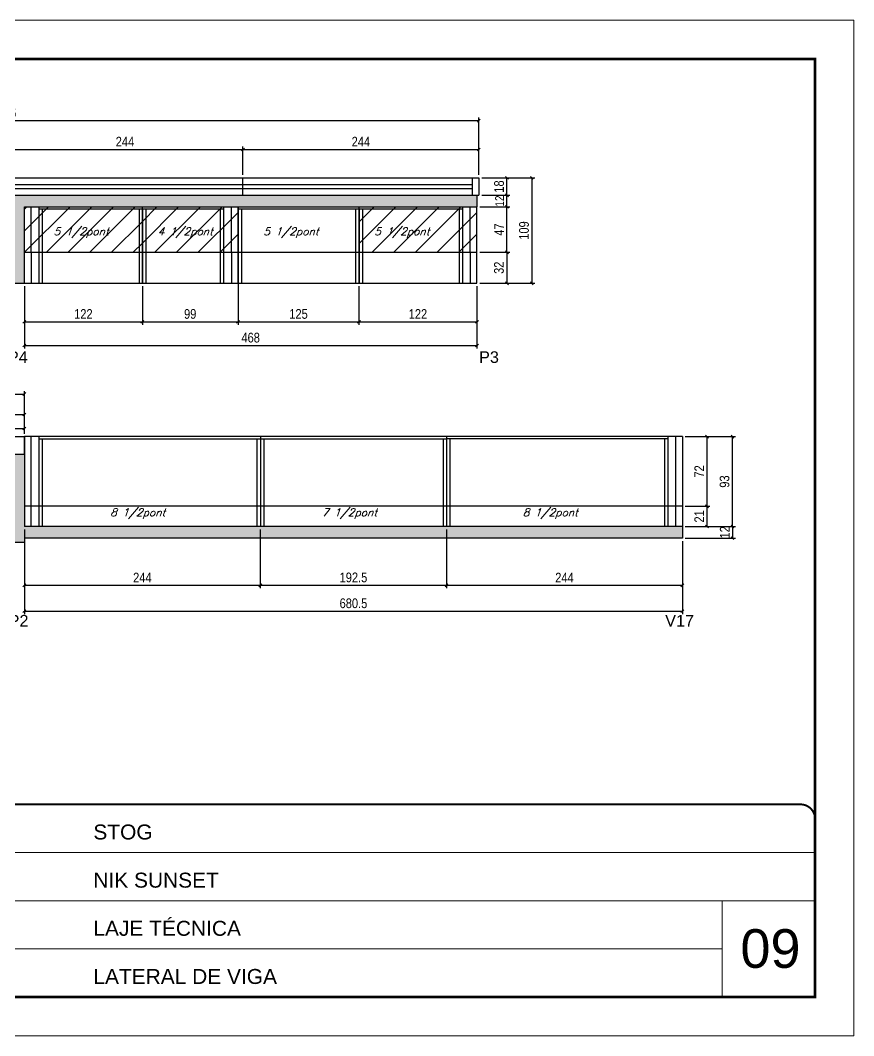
# Model space of a CAD drawing. Extents: x -10448 to -1189, y -11772 to 17235.
# Drawn here: x -9825 to -8963, y 13497 to 14547 of the extents above; entities that cross this region are included whole.
import ezdxf

# ---------------------------------------------------------------- set-up
doc = ezdxf.new("R2010")
doc.units = 0
doc.linetypes.add('CONTINUO', pattern=[0])
doc.linetypes.add('DASHED', pattern=[0.75, 0.5, -0.25])
for name, color, linetype in [('5', 5, 'Continuous'), ('COTA', 241, 'Continuous'), ('Painéis', 200, 'Continuous'), ('Reaproveitamento', 251, 'Continuous'), ('SARR_2.2x7', 40, 'Continuous'), ('SARR_3.5x7', 81, 'Continuous'), ('texto', 7, 'Continuous')]:
    doc.layers.add(name, color=color, linetype=linetype)
for name, color, linetype, lineweight in [('CARIMBO', 255, 'Continuous', 9), ('Folhas', 255, 'Continuous', 9), ('SARRAFO DE PRESSAO', 251, 'DASHED', 9)]:
    doc.layers.add(name, color=color, linetype=linetype, lineweight=lineweight)
doc.styles.add('ARIAL', font='arial.ttf')
doc.styles.add('COTA TECNICA', font='techl___.ttf', dxfattribs={"height": 10})
doc.styles.add('COTA TECNICA-50', font='techl___.ttf', dxfattribs={"height": 9})
doc.styles.add('Romans', font='romans.shx')
doc.styles.get("Standard").update_dxf_attribs({"font": 'arial.ttf'})
doc.dimstyles.new('COTA PAINEL-50', dxfattribs={"dimtxt": 9, "dimasz": 3, "dimexe": 3, "dimexo": 3, "dimgap": 3, "dimtad": 1, "dimdec": 1, "dimzin": 12, "dimdsep": 46, "dimtxsty": 'COTA TECNICA-50', "dimblk1": 'OBLIQUE', "dimblk2": 'OBLIQUE', "dimsah": 1, "dimcen": 0.9, "dimclrd": 4, "dimclre": 4, "dimclrt": 240, "dimadec": 1, "dimazin": 3, "dimtfac": 1, "dimtdec": 1, "dimtmove": 0, "dimatfit": 3, "dimfxl": 1, "dimtolj": 1, "dimtzin": 12, "dimarcsym": 0})
doc.dimstyles.new('PAINEL', dxfattribs={"dimtxt": 10, "dimasz": 3, "dimexe": 3, "dimexo": 3, "dimgap": 3, "dimtad": 1, "dimdec": 1, "dimzin": 12, "dimdsep": 46, "dimtxsty": 'COTA TECNICA', "dimblk1": 'OBLIQUE', "dimblk2": 'OBLIQUE', "dimsah": 1, "dimcen": 0.9, "dimclrd": 4, "dimclre": 4, "dimclrt": 240, "dimadec": 1, "dimazin": 3, "dimtfac": 1, "dimtdec": 1, "dimtmove": 0, "dimatfit": 3, "dimfxl": 1, "dimtolj": 1, "dimtzin": 12, "dimarcsym": 0})
pattern_1 = [(45, (-139478.683, -9226.714), (-11.2253202, 11.2253202), [])]

# ---------------------------------------------------------------- blocks, each defined once
blk = doc.blocks.new('9999999999')
at = {"color": 30, "linetype": 'CONTINUO'}
for p, q in [((98564.6, 34379.6), (99584, 34379.6)), ((98564.6, 34329.8), (99488, 34329.8)), ((99584, 34329.8), (99488, 34329.8)), ((99488, 34329.8), (99488, 34230.2)), ((98564.6, 34280), (99488, 34280))]:
    blk.add_line(p, q, dxfattribs=at)
at = {"color": 30, "linetype": 'CONTINUO', "const_width": 2}
blk.add_lwpolyline([(99584, 34230.2), (99584, 34414.4, 0.414214), (99569, 34429.4), (98229, 34429.4, 0.414214), (98214, 34414.4), (98214, 34245.2, 0.414214), (98229, 34230.2), (99584, 34230.2)], format="xyb", dxfattribs=at)
at = {"layer": 'Folhas'}
blk.add_lwpolyline([(98139, 34190.2), (99624, 34190.2), (99624, 35240.2), (98139, 35240.2)], close=True, dxfattribs=at)
at = {"layer": 'Folhas', "color": 30, "const_width": 3}
blk.add_lwpolyline([(98214, 34230.2), (99584, 34230.2), (99584, 35200.2), (98214, 35200.2)], close=True, dxfattribs=at)
at = {"color": 7, "linetype": 'Continuous', "ltscale": 5, "style": 'ARIAL'}
for s, height, p in [('STOG', 15.48, (98837.7, 34393.1)), ('NIK SUNSET', 15.48, (98837.7, 34343.3)), ('LAJE TÉCNICA', 15.483, (98837.7, 34293.5)), ('LATERAL DE VIGA', 15.483, (98837.7, 34243.7))]:
    blk.add_text(s, height=height, dxfattribs=at).set_placement(p)
blk = doc.blocks.new('_Oblique')
at = {"color": 0, "linetype": 'ByBlock', "lineweight": -2}
blk.add_line((-0.5, -0.5), (0.5, 0.5), dxfattribs=at)
blk = doc.blocks.new('*D132')
at = {"layer": 'COTA', "color": 4, "linetype": 'ByBlock', "lineweight": -2, "transparency": 16777216}
for p, q in [((-9820.9, 14272.2), (-9820.9, 14232.3)), ((-9698.9, 14272.2), (-9698.9, 14232.3)), ((-9820.9, 14235.3), (-9698.9, 14235.3))]:
    blk.add_line(p, q, dxfattribs=at)
at = {"layer": 'Defpoints', "color": 0, "linetype": 'ByBlock', "transparency": 16777216}
for p in [(-9820.9, 14275.2), (-9698.9, 14275.2), (-9698.9, 14235.3)]:
    blk.add_point(p, dxfattribs=at)
at = {"layer": 'COTA', "color": 4, "linetype": 'ByBlock', "lineweight": -2, "transparency": 16777216, "xscale": 3, "yscale": 3, "zscale": 3, "rotation": 180}
blk.add_blockref('_Oblique', (-9820.9, 14235.3), dxfattribs=at)
at = {"layer": 'COTA', "color": 4, "linetype": 'ByBlock', "lineweight": -2, "transparency": 16777216, "xscale": 3, "yscale": 3, "zscale": 3}
blk.add_blockref('_Oblique', (-9698.9, 14235.3), dxfattribs=at)
at = {"layer": 'COTA', "color": 240, "linetype": 'ByBlock', "transparency": 16777216, "insert": (-9759.9, 14243.4), "char_height": 10, "attachment_point": 5, "style": 'COTA TECNICA'}
blk.add_mtext('\\A1;122', dxfattribs=at)
blk = doc.blocks.new('*D133')
at = {"layer": 'COTA', "color": 4, "linetype": 'ByBlock', "lineweight": -2, "transparency": 16777216}
for p, q in [((-9599.9, 14304.2), (-9599.9, 14232.3)), ((-9698.9, 14272.2), (-9698.9, 14232.3)), ((-9698.9, 14235.3), (-9599.9, 14235.3))]:
    blk.add_line(p, q, dxfattribs=at)
at = {"layer": 'Defpoints', "color": 0, "linetype": 'ByBlock', "transparency": 16777216}
for p in [(-9599.9, 14307.2), (-9698.9, 14275.2), (-9599.9, 14235.3)]:
    blk.add_point(p, dxfattribs=at)
at = {"layer": 'COTA', "color": 4, "linetype": 'ByBlock', "lineweight": -2, "transparency": 16777216, "xscale": 3, "yscale": 3, "zscale": 3, "rotation": 180}
blk.add_blockref('_Oblique', (-9698.9, 14235.3), dxfattribs=at)
at = {"layer": 'COTA', "color": 4, "linetype": 'ByBlock', "lineweight": -2, "transparency": 16777216, "xscale": 3, "yscale": 3, "zscale": 3}
blk.add_blockref('_Oblique', (-9599.9, 14235.3), dxfattribs=at)
at = {"layer": 'COTA', "color": 240, "linetype": 'ByBlock', "transparency": 16777216, "insert": (-9649.4, 14243.4), "char_height": 10, "attachment_point": 5, "style": 'COTA TECNICA'}
blk.add_mtext('\\A1;99', dxfattribs=at)
blk = doc.blocks.new('*D144')
at = {"layer": 'COTA', "color": 4, "linetype": 'ByBlock', "lineweight": -2, "transparency": 16777216}
for p, q in [((-9820.9, 14272.2), (-9820.9, 14207.8)), ((-9352.9, 14272.2), (-9352.9, 14207.8)), ((-9820.9, 14210.8), (-9352.9, 14210.8))]:
    blk.add_line(p, q, dxfattribs=at)
at = {"layer": 'Defpoints', "color": 0, "linetype": 'ByBlock', "transparency": 16777216}
for p in [(-9820.9, 14275.2), (-9352.9, 14275.2), (-9352.9, 14210.8)]:
    blk.add_point(p, dxfattribs=at)
at = {"layer": 'COTA', "color": 4, "linetype": 'ByBlock', "lineweight": -2, "transparency": 16777216, "xscale": 3, "yscale": 3, "zscale": 3, "rotation": 180}
blk.add_blockref('_Oblique', (-9820.9, 14210.8), dxfattribs=at)
at = {"layer": 'COTA', "color": 4, "linetype": 'ByBlock', "lineweight": -2, "transparency": 16777216, "xscale": 3, "yscale": 3, "zscale": 3}
blk.add_blockref('_Oblique', (-9352.9, 14210.8), dxfattribs=at)
at = {"layer": 'COTA', "color": 240, "linetype": 'ByBlock', "transparency": 16777216, "insert": (-9586.9, 14218.9), "char_height": 10, "attachment_point": 5, "style": 'COTA TECNICA'}
blk.add_mtext('\\A1;468', dxfattribs=at)
blk = doc.blocks.new('*D134')
at = {"layer": 'COTA', "color": 4, "linetype": 'ByBlock', "lineweight": -2, "transparency": 16777216}
for p, q in [((-9599.9, 14304.2), (-9599.9, 14232.3)), ((-9474.9, 14272.2), (-9474.9, 14232.3)), ((-9599.9, 14235.3), (-9474.9, 14235.3))]:
    blk.add_line(p, q, dxfattribs=at)
at = {"layer": 'Defpoints', "color": 0, "linetype": 'ByBlock', "transparency": 16777216}
for p in [(-9599.9, 14307.2), (-9474.9, 14275.2), (-9474.9, 14235.3)]:
    blk.add_point(p, dxfattribs=at)
at = {"layer": 'COTA', "color": 4, "linetype": 'ByBlock', "lineweight": -2, "transparency": 16777216, "xscale": 3, "yscale": 3, "zscale": 3, "rotation": 180}
blk.add_blockref('_Oblique', (-9599.9, 14235.3), dxfattribs=at)
at = {"layer": 'COTA', "color": 4, "linetype": 'ByBlock', "lineweight": -2, "transparency": 16777216, "xscale": 3, "yscale": 3, "zscale": 3}
blk.add_blockref('_Oblique', (-9474.9, 14235.3), dxfattribs=at)
at = {"layer": 'COTA', "color": 240, "linetype": 'ByBlock', "transparency": 16777216, "insert": (-9537.4, 14243.4), "char_height": 10, "attachment_point": 5, "style": 'COTA TECNICA'}
blk.add_mtext('\\A1;125', dxfattribs=at)
blk = doc.blocks.new('*D135')
at = {"layer": 'COTA', "color": 4, "linetype": 'ByBlock', "lineweight": -2, "transparency": 16777216}
for p, q in [((-9474.9, 14272.2), (-9474.9, 14232.3)), ((-9352.9, 14272.2), (-9352.9, 14232.3)), ((-9474.9, 14235.3), (-9352.9, 14235.3))]:
    blk.add_line(p, q, dxfattribs=at)
at = {"layer": 'Defpoints', "color": 0, "linetype": 'ByBlock', "transparency": 16777216}
for p in [(-9474.9, 14275.2), (-9352.9, 14275.2), (-9352.9, 14235.3)]:
    blk.add_point(p, dxfattribs=at)
at = {"layer": 'COTA', "color": 4, "linetype": 'ByBlock', "lineweight": -2, "transparency": 16777216, "xscale": 3, "yscale": 3, "zscale": 3, "rotation": 180}
blk.add_blockref('_Oblique', (-9474.9, 14235.3), dxfattribs=at)
at = {"layer": 'COTA', "color": 4, "linetype": 'ByBlock', "lineweight": -2, "transparency": 16777216, "xscale": 3, "yscale": 3, "zscale": 3}
blk.add_blockref('_Oblique', (-9352.9, 14235.3), dxfattribs=at)
at = {"layer": 'COTA', "color": 240, "linetype": 'ByBlock', "transparency": 16777216, "insert": (-9413.9, 14243.4), "char_height": 10, "attachment_point": 5, "style": 'COTA TECNICA'}
blk.add_mtext('\\A1;122', dxfattribs=at)
blk = doc.blocks.new('*D136')
at = {"layer": 'COTA', "color": 4, "lineweight": -2, "transparency": 16777216}
for p, q in [((-9349.9, 14354.2), (-9318.9, 14354.2)), ((-9321.9, 14307.2), (-9321.9, 14354.2)), ((-9349.9, 14307.2), (-9318.9, 14307.2))]:
    blk.add_line(p, q, dxfattribs=at)
at = {"layer": 'Defpoints', "color": 0, "transparency": 16777216}
for p in [(-9352.9, 14354.2), (-9321.9, 14354.2), (-9352.9, 14307.2)]:
    blk.add_point(p, dxfattribs=at)
at = {"layer": 'COTA', "color": 4, "lineweight": -2, "transparency": 16777216, "xscale": 3, "yscale": 3, "zscale": 3}
for p, rotation in [((-9321.9, 14354.2), 90), ((-9321.9, 14307.2), 270)]:
    blk.add_blockref('_Oblique', p, dxfattribs=dict(at, rotation=rotation))
at = {"layer": 'COTA', "color": 240, "transparency": 16777216, "insert": (-9330, 14330.7), "char_height": 10, "attachment_point": 5, "rotation": 90, "style": 'COTA TECNICA'}
blk.add_mtext('\\A1;47', dxfattribs=at)
blk = doc.blocks.new('*D143')
at = {"layer": 'COTA', "color": 4, "linetype": 'ByBlock', "lineweight": -2, "transparency": 16777216}
for p, q in [((-9347.9, 14366.2), (-9318.9, 14366.2)), ((-9321.9, 14354.2), (-9321.9, 14366.2)), ((-9349.9, 14354.2), (-9318.9, 14354.2))]:
    blk.add_line(p, q, dxfattribs=at)
at = {"layer": 'Defpoints', "color": 0, "linetype": 'ByBlock', "transparency": 16777216}
for p in [(-9350.9, 14366.2), (-9321.9, 14366.2), (-9352.9, 14354.2)]:
    blk.add_point(p, dxfattribs=at)
at = {"layer": 'COTA', "color": 4, "linetype": 'ByBlock', "lineweight": -2, "transparency": 16777216, "xscale": 3, "yscale": 3, "zscale": 3}
for p, rotation in [((-9321.9, 14366.2), 90), ((-9321.9, 14354.2), 270)]:
    blk.add_blockref('_Oblique', p, dxfattribs=dict(at, rotation=rotation))
at = {"layer": 'COTA', "color": 240, "linetype": 'ByBlock', "transparency": 16777216, "insert": (-9329.5, 14360.2), "char_height": 9, "attachment_point": 5, "rotation": 90, "style": 'COTA TECNICA-50'}
blk.add_mtext('\\A1;12', dxfattribs=at)
blk = doc.blocks.new('*D148')
at = {"layer": 'COTA', "color": 4, "lineweight": -2, "transparency": 16777216}
for p, q in [((-9347.9, 14384.2), (-9293.1, 14384.2)), ((-9296.1, 14384.2), (-9296.1, 14275.2)), ((-9349.9, 14275.2), (-9293.1, 14275.2))]:
    blk.add_line(p, q, dxfattribs=at)
at = {"layer": 'Defpoints', "color": 0, "transparency": 16777216}
for p in [(-9350.9, 14384.2), (-9352.9, 14275.2), (-9296.1, 14275.2)]:
    blk.add_point(p, dxfattribs=at)
at = {"layer": 'COTA', "color": 4, "lineweight": -2, "transparency": 16777216, "xscale": 3, "yscale": 3, "zscale": 3}
for p, rotation in [((-9296.1, 14384.2), 90), ((-9296.1, 14275.2), 270)]:
    blk.add_blockref('_Oblique', p, dxfattribs=dict(at, rotation=rotation))
at = {"layer": 'COTA', "color": 240, "transparency": 16777216, "insert": (-9304.2, 14329.7), "char_height": 10, "attachment_point": 5, "rotation": 90, "style": 'COTA TECNICA'}
blk.add_mtext('\\A1;109', dxfattribs=at)
blk = doc.blocks.new('*D149')
at = {"layer": 'COTA', "color": 4, "lineweight": -2, "transparency": 16777216}
for p, q in [((-9347.9, 14384.2), (-9318.9, 14384.2)), ((-9321.9, 14366.2), (-9321.9, 14384.2)), ((-9347.9, 14366.2), (-9318.9, 14366.2))]:
    blk.add_line(p, q, dxfattribs=at)
at = {"layer": 'Defpoints', "color": 0, "transparency": 16777216}
for p in [(-9350.9, 14384.2), (-9321.9, 14384.2), (-9350.9, 14366.2)]:
    blk.add_point(p, dxfattribs=at)
at = {"layer": 'COTA', "color": 4, "lineweight": -2, "transparency": 16777216, "xscale": 3, "yscale": 3, "zscale": 3}
for p, rotation in [((-9321.9, 14384.2), 90), ((-9321.9, 14366.2), 270)]:
    blk.add_blockref('_Oblique', p, dxfattribs=dict(at, rotation=rotation))
at = {"layer": 'COTA', "color": 240, "transparency": 16777216, "insert": (-9330, 14375.2), "char_height": 10, "attachment_point": 5, "rotation": 90, "style": 'COTA TECNICA'}
blk.add_mtext('\\A1;18', dxfattribs=at)
blk = doc.blocks.new('*D150')
at = {"layer": 'COTA', "color": 4, "lineweight": -2, "transparency": 16777216}
for p, q in [((-9349.9, 14307.2), (-9318.9, 14307.2)), ((-9321.9, 14307.2), (-9321.9, 14275.2)), ((-9349.9, 14275.2), (-9318.9, 14275.2))]:
    blk.add_line(p, q, dxfattribs=at)
at = {"layer": 'Defpoints', "color": 0, "transparency": 16777216}
for p in [(-9352.9, 14307.2), (-9352.9, 14275.2), (-9321.9, 14275.2)]:
    blk.add_point(p, dxfattribs=at)
at = {"layer": 'COTA', "color": 4, "lineweight": -2, "transparency": 16777216, "xscale": 3, "yscale": 3, "zscale": 3}
for p, rotation in [((-9321.9, 14307.2), 90), ((-9321.9, 14275.2), 270)]:
    blk.add_blockref('_Oblique', p, dxfattribs=dict(at, rotation=rotation))
at = {"layer": 'COTA', "color": 240, "transparency": 16777216, "insert": (-9330.1, 14291.2), "char_height": 10, "attachment_point": 5, "rotation": 90, "style": 'COTA TECNICA'}
blk.add_mtext('\\A1;32', dxfattribs=at)
blk = doc.blocks.new('*D153')
at = {"layer": 'COTA', "color": 4, "lineweight": -2, "transparency": 16777216}
for p, q in [((-9838.9, 14387.2), (-9838.9, 14416.5)), ((-9594.9, 14387.2), (-9594.9, 14416.5)), ((-9838.9, 14413.5), (-9594.9, 14413.5))]:
    blk.add_line(p, q, dxfattribs=at)
at = {"layer": 'Defpoints', "color": 0, "transparency": 16777216}
for p in [(-9594.9, 14413.5), (-9838.9, 14384.2), (-9594.9, 14384.2)]:
    blk.add_point(p, dxfattribs=at)
at = {"layer": 'COTA', "color": 4, "lineweight": -2, "transparency": 16777216, "xscale": 3, "yscale": 3, "zscale": 3, "rotation": 180}
blk.add_blockref('_Oblique', (-9838.9, 14413.5), dxfattribs=at)
at = {"layer": 'COTA', "color": 4, "lineweight": -2, "transparency": 16777216, "xscale": 3, "yscale": 3, "zscale": 3}
blk.add_blockref('_Oblique', (-9594.9, 14413.5), dxfattribs=at)
at = {"layer": 'COTA', "color": 240, "transparency": 16777216, "insert": (-9716.9, 14421.6), "char_height": 10, "attachment_point": 5, "style": 'COTA TECNICA'}
blk.add_mtext('\\A1;244', dxfattribs=at)
blk = doc.blocks.new('*D154')
at = {"layer": 'COTA', "color": 4, "lineweight": -2, "transparency": 16777216}
for p, q in [((-9594.9, 14387.2), (-9594.9, 14416.5)), ((-9350.9, 14387.2), (-9350.9, 14416.5)), ((-9594.9, 14413.5), (-9350.9, 14413.5))]:
    blk.add_line(p, q, dxfattribs=at)
at = {"layer": 'Defpoints', "color": 0, "transparency": 16777216}
for p in [(-9350.9, 14413.5), (-9594.9, 14384.2), (-9350.9, 14384.2)]:
    blk.add_point(p, dxfattribs=at)
at = {"layer": 'COTA', "color": 4, "lineweight": -2, "transparency": 16777216, "xscale": 3, "yscale": 3, "zscale": 3, "rotation": 180}
blk.add_blockref('_Oblique', (-9594.9, 14413.5), dxfattribs=at)
at = {"layer": 'COTA', "color": 4, "lineweight": -2, "transparency": 16777216, "xscale": 3, "yscale": 3, "zscale": 3}
blk.add_blockref('_Oblique', (-9350.9, 14413.5), dxfattribs=at)
at = {"layer": 'COTA', "color": 240, "transparency": 16777216, "insert": (-9472.9, 14421.6), "char_height": 10, "attachment_point": 5, "style": 'COTA TECNICA'}
blk.add_mtext('\\A1;244', dxfattribs=at)
blk = doc.blocks.new('*D155')
at = {"layer": 'COTA', "color": 4, "lineweight": -2, "transparency": 16777216}
for p, q in [((-10326.9, 14387.2), (-10326.9, 14446.4)), ((-10326.9, 14443.4), (-9350.9, 14443.4)), ((-9350.9, 14387.2), (-9350.9, 14446.4))]:
    blk.add_line(p, q, dxfattribs=at)
at = {"layer": 'Defpoints', "color": 0, "transparency": 16777216}
for p in [(-9350.9, 14443.4), (-10326.9, 14384.2), (-9350.9, 14384.2)]:
    blk.add_point(p, dxfattribs=at)
at = {"layer": 'COTA', "color": 4, "lineweight": -2, "transparency": 16777216, "xscale": 3, "yscale": 3, "zscale": 3, "rotation": 180}
blk.add_blockref('_Oblique', (-10326.9, 14443.4), dxfattribs=at)
at = {"layer": 'COTA', "color": 4, "lineweight": -2, "transparency": 16777216, "xscale": 3, "yscale": 3, "zscale": 3}
blk.add_blockref('_Oblique', (-9350.9, 14443.4), dxfattribs=at)
at = {"layer": 'COTA', "color": 240, "transparency": 16777216, "insert": (-9838.9, 14451.5), "char_height": 10, "attachment_point": 5, "style": 'COTA TECNICA'}
blk.add_mtext('\\A1;976', dxfattribs=at)
blk = doc.blocks.new('*D159')
at = {"layer": 'COTA', "color": 4, "lineweight": -2, "transparency": 16777216}
for p, q in [((-10080.9, 14119.6), (-10080.9, 14142.4)), ((-10080.9, 14139.4), (-9820.9, 14139.4)), ((-9820.9, 14119.6), (-9820.9, 14142.4))]:
    blk.add_line(p, q, dxfattribs=at)
at = {"layer": 'Defpoints', "color": 0, "transparency": 16777216}
for p in [(-9820.9, 14139.4), (-10080.9, 14116.6), (-9820.9, 14116.6)]:
    blk.add_point(p, dxfattribs=at)
at = {"layer": 'COTA', "color": 4, "lineweight": -2, "transparency": 16777216, "xscale": 3, "yscale": 3, "zscale": 3, "rotation": 180}
blk.add_blockref('_Oblique', (-10080.9, 14139.4), dxfattribs=at)
at = {"layer": 'COTA', "color": 4, "lineweight": -2, "transparency": 16777216, "xscale": 3, "yscale": 3, "zscale": 3}
blk.add_blockref('_Oblique', (-9820.9, 14139.4), dxfattribs=at)
at = {"layer": 'COTA', "color": 240, "transparency": 16777216, "insert": (-9950.9, 14147.5), "char_height": 10, "attachment_point": 5, "style": 'COTA TECNICA'}
blk.add_mtext('\\A1;260', dxfattribs=at)
blk = doc.blocks.new('*D161')
at = {"layer": 'COTA', "color": 4, "lineweight": -2, "transparency": 16777216}
for p, q in [((-10064.9, 14119.6), (-10064.9, 14128)), ((-10064.9, 14125), (-9820.9, 14125)), ((-9820.9, 14119.6), (-9820.9, 14128))]:
    blk.add_line(p, q, dxfattribs=at)
at = {"layer": 'Defpoints', "color": 0, "transparency": 16777216}
for p in [(-9820.9, 14125), (-10064.9, 14116.6), (-9820.9, 14116.6)]:
    blk.add_point(p, dxfattribs=at)
at = {"layer": 'COTA', "color": 4, "lineweight": -2, "transparency": 16777216, "xscale": 3, "yscale": 3, "zscale": 3, "rotation": 180}
blk.add_blockref('_Oblique', (-10064.9, 14125), dxfattribs=at)
at = {"layer": 'COTA', "color": 4, "lineweight": -2, "transparency": 16777216, "xscale": 3, "yscale": 3, "zscale": 3}
blk.add_blockref('_Oblique', (-9820.9, 14125), dxfattribs=at)
at = {"layer": 'COTA', "color": 240, "transparency": 16777216, "insert": (-9942.9, 14133.1), "char_height": 10, "attachment_point": 5, "style": 'COTA TECNICA'}
blk.add_mtext('\\A1;244', dxfattribs=at)
blk = doc.blocks.new('*D162')
at = {"layer": 'COTA', "color": 4, "lineweight": -2, "transparency": 16777216}
for p, q in [((-10324.9, 14119.6), (-10324.9, 14163.6)), ((-10324.9, 14160.6), (-9820.9, 14160.6)), ((-9820.9, 14119.6), (-9820.9, 14163.6))]:
    blk.add_line(p, q, dxfattribs=at)
at = {"layer": 'Defpoints', "color": 0, "transparency": 16777216}
for p in [(-9820.9, 14160.6), (-10324.9, 14116.6), (-9820.9, 14116.6)]:
    blk.add_point(p, dxfattribs=at)
at = {"layer": 'COTA', "color": 4, "lineweight": -2, "transparency": 16777216, "xscale": 3, "yscale": 3, "zscale": 3, "rotation": 180}
blk.add_blockref('_Oblique', (-10324.9, 14160.6), dxfattribs=at)
at = {"layer": 'COTA', "color": 4, "lineweight": -2, "transparency": 16777216, "xscale": 3, "yscale": 3, "zscale": 3}
blk.add_blockref('_Oblique', (-9820.9, 14160.6), dxfattribs=at)
at = {"layer": 'COTA', "color": 240, "transparency": 16777216, "insert": (-10072.9, 14168.7), "char_height": 10, "attachment_point": 5, "style": 'COTA TECNICA'}
blk.add_mtext('\\A1;504', dxfattribs=at)
blk = doc.blocks.new('*D163')
at = {"layer": 'COTA', "color": 4, "lineweight": -2, "transparency": 16777216}
for p, q in [((-9140.4, 14008.6), (-9140.4, 13933.1)), ((-9820.9, 14004.6), (-9820.9, 13933.1)), ((-9820.9, 13936.1), (-9140.4, 13936.1))]:
    blk.add_line(p, q, dxfattribs=at)
at = {"layer": 'Defpoints', "color": 0, "transparency": 16777216}
for p in [(-9820.9, 14007.6), (-9140.4, 14011.6), (-9140.4, 13936.1)]:
    blk.add_point(p, dxfattribs=at)
at = {"layer": 'COTA', "color": 4, "lineweight": -2, "transparency": 16777216, "xscale": 3, "yscale": 3, "zscale": 3, "rotation": 180}
blk.add_blockref('_Oblique', (-9820.9, 13936.1), dxfattribs=at)
at = {"layer": 'COTA', "color": 4, "lineweight": -2, "transparency": 16777216, "xscale": 3, "yscale": 3, "zscale": 3}
blk.add_blockref('_Oblique', (-9140.4, 13936.1), dxfattribs=at)
at = {"layer": 'COTA', "color": 240, "transparency": 16777216, "insert": (-9480.6, 13944.2), "char_height": 10, "attachment_point": 5, "style": 'COTA TECNICA'}
blk.add_mtext('\\A1;680.5', dxfattribs=at)
blk = doc.blocks.new('*D164')
at = {"layer": 'COTA', "color": 4, "lineweight": -2, "transparency": 16777216}
for p, q in [((-9137.4, 14116.6), (-9085.6, 14116.6)), ((-9088.6, 14023.6), (-9088.6, 14116.6)), ((-9137.4, 14023.6), (-9085.6, 14023.6))]:
    blk.add_line(p, q, dxfattribs=at)
at = {"layer": 'Defpoints', "color": 0, "transparency": 16777216}
for p in [(-9140.4, 14116.6), (-9088.6, 14116.6), (-9140.4, 14023.6)]:
    blk.add_point(p, dxfattribs=at)
at = {"layer": 'COTA', "color": 4, "lineweight": -2, "transparency": 16777216, "xscale": 3, "yscale": 3, "zscale": 3}
for p, rotation in [((-9088.6, 14116.6), 90), ((-9088.6, 14023.6), 270)]:
    blk.add_blockref('_Oblique', p, dxfattribs=dict(at, rotation=rotation))
at = {"layer": 'COTA', "color": 240, "transparency": 16777216, "insert": (-9096.8, 14070.1), "char_height": 10, "attachment_point": 5, "rotation": 90, "style": 'COTA TECNICA'}
blk.add_mtext('\\A1;93', dxfattribs=at)
blk = doc.blocks.new('*D165')
at = {"layer": 'COTA', "color": 4, "lineweight": -2, "transparency": 16777216}
for p, q in [((-9137.4, 14023.6), (-9085.6, 14023.6)), ((-9088.6, 14023.6), (-9088.6, 14011.6)), ((-9137.4, 14011.6), (-9085.6, 14011.6))]:
    blk.add_line(p, q, dxfattribs=at)
at = {"layer": 'Defpoints', "color": 0, "transparency": 16777216}
for p in [(-9140.4, 14023.6), (-9140.4, 14011.6), (-9088.6, 14011.6)]:
    blk.add_point(p, dxfattribs=at)
at = {"layer": 'COTA', "color": 4, "lineweight": -2, "transparency": 16777216, "xscale": 3, "yscale": 3, "zscale": 3}
for p, rotation in [((-9088.6, 14023.6), 90), ((-9088.6, 14011.6), 270)]:
    blk.add_blockref('_Oblique', p, dxfattribs=dict(at, rotation=rotation))
at = {"layer": 'COTA', "color": 240, "transparency": 16777216, "insert": (-9096.6, 14017.6), "char_height": 10, "attachment_point": 5, "rotation": 90, "style": 'COTA TECNICA'}
blk.add_mtext('\\A1;12', dxfattribs=at)
blk = doc.blocks.new('*D166')
at = {"layer": 'COTA', "color": 4, "lineweight": -2, "transparency": 16777216}
for p, q in [((-9820.9, 14020.6), (-9820.9, 13959.8)), ((-9576.9, 14020.6), (-9576.9, 13959.8)), ((-9820.9, 13962.8), (-9576.9, 13962.8))]:
    blk.add_line(p, q, dxfattribs=at)
at = {"layer": 'Defpoints', "color": 0, "transparency": 16777216}
for p in [(-9820.9, 14023.6), (-9576.9, 14023.6), (-9576.9, 13962.8)]:
    blk.add_point(p, dxfattribs=at)
at = {"layer": 'COTA', "color": 4, "lineweight": -2, "transparency": 16777216, "xscale": 3, "yscale": 3, "zscale": 3, "rotation": 180}
blk.add_blockref('_Oblique', (-9820.9, 13962.8), dxfattribs=at)
at = {"layer": 'COTA', "color": 4, "lineweight": -2, "transparency": 16777216, "xscale": 3, "yscale": 3, "zscale": 3}
blk.add_blockref('_Oblique', (-9576.9, 13962.8), dxfattribs=at)
at = {"layer": 'COTA', "color": 240, "transparency": 16777216, "insert": (-9698.9, 13970.8), "char_height": 10, "attachment_point": 5, "style": 'COTA TECNICA'}
blk.add_mtext('\\A1;244', dxfattribs=at)
blk = doc.blocks.new('*D167')
at = {"layer": 'COTA', "color": 4, "lineweight": -2, "transparency": 16777216}
for p, q in [((-9576.9, 14020.6), (-9576.9, 13959.8)), ((-9384.4, 14020.6), (-9384.4, 13959.8)), ((-9576.9, 13962.8), (-9384.4, 13962.8))]:
    blk.add_line(p, q, dxfattribs=at)
at = {"layer": 'Defpoints', "color": 0, "transparency": 16777216}
for p in [(-9576.9, 14023.6), (-9384.4, 14023.6), (-9384.4, 13962.8)]:
    blk.add_point(p, dxfattribs=at)
at = {"layer": 'COTA', "color": 4, "lineweight": -2, "transparency": 16777216, "xscale": 3, "yscale": 3, "zscale": 3, "rotation": 180}
blk.add_blockref('_Oblique', (-9576.9, 13962.8), dxfattribs=at)
at = {"layer": 'COTA', "color": 4, "lineweight": -2, "transparency": 16777216, "xscale": 3, "yscale": 3, "zscale": 3}
blk.add_blockref('_Oblique', (-9384.4, 13962.8), dxfattribs=at)
at = {"layer": 'COTA', "color": 240, "transparency": 16777216, "insert": (-9480.6, 13970.9), "char_height": 10, "attachment_point": 5, "style": 'COTA TECNICA'}
blk.add_mtext('\\A1;192.5', dxfattribs=at)
blk = doc.blocks.new('*D168')
at = {"layer": 'COTA', "color": 4, "lineweight": -2, "transparency": 16777216}
for p, q in [((-9384.4, 14020.6), (-9384.4, 13959.8)), ((-9140.4, 14008.6), (-9140.4, 13959.8)), ((-9384.4, 13962.8), (-9140.4, 13962.8))]:
    blk.add_line(p, q, dxfattribs=at)
at = {"layer": 'Defpoints', "color": 0, "transparency": 16777216}
for p in [(-9384.4, 14023.6), (-9140.4, 14011.6), (-9140.4, 13962.8)]:
    blk.add_point(p, dxfattribs=at)
at = {"layer": 'COTA', "color": 4, "lineweight": -2, "transparency": 16777216, "xscale": 3, "yscale": 3, "zscale": 3, "rotation": 180}
blk.add_blockref('_Oblique', (-9384.4, 13962.8), dxfattribs=at)
at = {"layer": 'COTA', "color": 4, "lineweight": -2, "transparency": 16777216, "xscale": 3, "yscale": 3, "zscale": 3}
blk.add_blockref('_Oblique', (-9140.4, 13962.8), dxfattribs=at)
at = {"layer": 'COTA', "color": 240, "transparency": 16777216, "insert": (-9262.4, 13970.8), "char_height": 10, "attachment_point": 5, "style": 'COTA TECNICA'}
blk.add_mtext('\\A1;244', dxfattribs=at)
blk = doc.blocks.new('*D1040')
at = {"layer": 'COTA', "color": 4, "lineweight": -2, "transparency": 16777216}
for p, q in [((-9137.4, 14116.6), (-9112, 14116.6)), ((-9115, 14116.6), (-9115, 14044.6)), ((-9137.4, 14044.6), (-9112, 14044.6))]:
    blk.add_line(p, q, dxfattribs=at)
at = {"layer": 'Defpoints', "color": 0, "transparency": 16777216}
for p in [(-9140.4, 14116.6), (-9140.4, 14044.6), (-9115, 14044.6)]:
    blk.add_point(p, dxfattribs=at)
at = {"layer": 'COTA', "color": 4, "lineweight": -2, "transparency": 16777216, "xscale": 3, "yscale": 3, "zscale": 3}
for p, rotation in [((-9115, 14116.6), 90), ((-9115, 14044.6), 270)]:
    blk.add_blockref('_Oblique', p, dxfattribs=dict(at, rotation=rotation))
at = {"layer": 'COTA', "color": 240, "transparency": 16777216, "insert": (-9123, 14080.6), "char_height": 10, "attachment_point": 5, "rotation": 90, "style": 'COTA TECNICA'}
blk.add_mtext('\\A1;72', dxfattribs=at)
blk = doc.blocks.new('*D1041')
at = {"layer": 'COTA', "color": 4, "lineweight": -2, "transparency": 16777216}
for p, q in [((-9137.4, 14044.6), (-9112, 14044.6)), ((-9115, 14044.6), (-9115, 14023.6)), ((-9137.4, 14023.6), (-9112, 14023.6))]:
    blk.add_line(p, q, dxfattribs=at)
at = {"layer": 'Defpoints', "color": 0, "transparency": 16777216}
for p in [(-9140.4, 14044.6), (-9140.4, 14023.6), (-9115, 14023.6)]:
    blk.add_point(p, dxfattribs=at)
at = {"layer": 'COTA', "color": 4, "lineweight": -2, "transparency": 16777216, "xscale": 3, "yscale": 3, "zscale": 3}
for p, rotation in [((-9115, 14044.6), 90), ((-9115, 14023.6), 270)]:
    blk.add_blockref('_Oblique', p, dxfattribs=dict(at, rotation=rotation))
at = {"layer": 'COTA', "color": 240, "transparency": 16777216, "insert": (-9123, 14034.1), "char_height": 10, "attachment_point": 5, "rotation": 90, "style": 'COTA TECNICA'}
blk.add_mtext('\\A1;21', dxfattribs=at)

msp = doc.modelspace()

# ---------------------------------------------------------------- hatches: boundary and pattern name
at = {"layer": 'COTA', "linetype": 'ByBlock'}
h = msp.add_hatch(dxfattribs=at)
h.set_pattern_fill('AR-CONC', color=256, scale=0.03)
h.set_pattern_definition([(50, (0, 33.764), (5.4655401, -0.4781726), [0.5715, -6.2865]), (355, (0, 33.764), (-1.0573026, 5.7317054), [0.4572, -5.0292175]), (100.451445, (0.4555, 33.724), (4.4082374, 5.2535326), [0.4857003, -5.3427073]), (46.1842, (0, 35.288), (8.1323712, -1.2612698), [0.85725, -9.42975]), (96.63556, (0.678, 35.183), (7.122124, 7.4227837), [0.7285507, -8.0140682]), (351.18415, (0, 35.288), (7.122124, 7.4227837), [0.685799, -7.543792]), (21, (0.762, 34.907), (4.5484317, -3.067956), [0.5715, -6.2865]), (326, (0.762, 34.907), (1.8540609, 5.525639), [0.4572, -5.0292]), (71.451445, (1.141, 34.6513), (6.4024926, 2.457683), [0.4857003, -5.3426981]), (37.5, (0, 33.764), (0.0926581, 2.53665117), [0, -4.96824, 0, -5.1054, 0, -5.04825]), (7.5, (0, 33.764), (2.00458988, 3.00541724), [0, -2.91084, 0, -4.85394, 0, -1.92405]), (327.5, (-1.6993, 33.764), (4.06771786, -0.17186232), [0, -1.905, 0, -5.9436, 0, -7.8867]), (317.5, (-2.4613, 33.764), (4.44387544, 0.7627947), [0, -2.4765, 0, -3.94716, 0, -5.6007])])
h.paths.add_polyline_path([(-9839.89, 14275.18), (-9820.85, 14275.18), (-9820.85, 14354.18), (-9599.85, 14354.18), (-9352.85, 14354.18), (-9352.85, 14366.18), (-10307.89, 14366.18), (-10307.89, 14354.18), (-10123.39, 14354.18), (-9839.89, 14354.18)])
h = msp.add_hatch(dxfattribs=at)
h.set_pattern_fill('AR-CONC', color=256, scale=0.03)
h.paths.add_polyline_path([(-9820.86, 14098.6), (-10307.89, 14098.6), (-10307.89, 14086.6), (-9839.89, 14086.6), (-9839.89, 14007.6), (-9820.86, 14007.6), (-9820.86, 14011.6), (-9140.36, 14011.6), (-9140.36, 14023.6), (-9820.86, 14023.6)])
at = {"layer": 'Reaproveitamento', "linetype": 'ByBlock'}
h = msp.add_hatch(dxfattribs=at)
h.set_pattern_fill('ANSI31', color=256, scale=5)
h.set_pattern_definition(pattern_1)
h.paths.add_polyline_path([(-9820.85, 14354.18), (-9820.85, 14307.18), (-9698.85, 14307.18), (-9698.85, 14354.18)])
h = msp.add_hatch(dxfattribs=at)
h.set_pattern_fill('ANSI31', color=256, scale=5)
h.set_pattern_definition(pattern_1)
h.paths.add_polyline_path([(-9698.85, 14354.18), (-9698.85, 14307.18), (-9599.85, 14307.18), (-9599.85, 14354.18)])
h = msp.add_hatch(dxfattribs=at)
h.set_pattern_fill('ANSI31', color=256, scale=5)
h.set_pattern_definition(pattern_1)
h.paths.add_polyline_path([(-9352.85, 14307.18), (-9352.85, 14354.18), (-9474.85, 14354.18), (-9474.85, 14307.18)])

# ---------------------------------------------------------------- linework, layer by layer
at = {"layer": 'COTA', "linetype": 'ByBlock'}
for p, q in [((-9839.89, 14275.18), (-9820.85, 14275.18)), ((-9140.36, 14023.6), (-9140.36, 14011.6)), ((-9839.89, 14007.6), (-9820.86, 14007.6)), ((-9140.36, 14011.6), (-9820.86, 14011.6)), ((-9820.86, 14011.6), (-9820.86, 14007.6))]:
    msp.add_line(p, q, dxfattribs=at)
at = {"layer": 'Painéis', "linetype": 'Continuous'}
for p, q in [((-10326.89, 14384.18), (-9350.85, 14384.18)), ((-9350.85, 14384.18), (-9350.85, 14366.18)), ((-10326.89, 14366.18), (-9350.85, 14366.18)), ((-9352.85, 14366.18), (-9352.85, 14354.18))]:
    msp.add_line(p, q, dxfattribs=at)
at = {"layer": 'Painéis'}
for p, q in [((-9594.89, 14366.18), (-9594.89, 14384.18)), ((-10324.86, 14116.6), (-9820.86, 14116.6)), ((-9820.86, 14098.6), (-9820.86, 14116.6)), ((-9820.86, 14116.6), (-9820.86, 14023.6)), ((-9140.36, 14116.6), (-9820.86, 14116.6)), ((-9576.86, 14116.6), (-9576.86, 14023.6)), ((-9384.36, 14116.6), (-9384.36, 14023.6)), ((-9140.36, 14116.6), (-9140.36, 14023.6)), ((-10324.86, 14098.6), (-9820.86, 14098.6)), ((-9140.36, 14044.6), (-9820.86, 14044.6)), ((-9140.36, 14023.6), (-9820.86, 14023.6))]:
    msp.add_line(p, q, dxfattribs=at)
at = {"layer": 'Painéis', "linetype": 'ByBlock'}
for p, q in [((-9820.85, 14354.18), (-9599.85, 14354.18)), ((-9820.85, 14275.18), (-9820.85, 14354.18)), ((-9698.85, 14275.18), (-9698.85, 14354.18)), ((-9599.85, 14275.18), (-9599.85, 14354.18)), ((-9599.85, 14354.18), (-9352.85, 14354.18)), ((-9599.85, 14275.18), (-9599.85, 14354.18)), ((-9474.85, 14275.18), (-9474.85, 14354.18)), ((-9352.85, 14275.18), (-9352.85, 14354.18)), ((-9820.85, 14307.18), (-9599.85, 14307.18)), ((-9599.85, 14307.18), (-9352.85, 14307.18)), ((-9820.85, 14275.18), (-9352.85, 14275.18))]:
    msp.add_line(p, q, dxfattribs=at)
at = {"layer": 'SARR_2.2x7', "linetype": 'Continuous'}
for p, q in [((-9838.89, 14377.18), (-9594.89, 14377.18)), ((-9594.89, 14377.18), (-9357.85, 14377.18)), ((-9357.85, 14384.18), (-9357.85, 14366.18)), ((-9838.89, 14373.18), (-9594.89, 14373.18)), ((-9594.89, 14373.18), (-9357.85, 14373.18)), ((-9813.85, 14307.18), (-9813.85, 14354.18)), ((-9606.85, 14307.18), (-9606.85, 14354.18)), ((-9359.85, 14307.18), (-9359.85, 14354.18)), ((-9805.85, 14351.98), (-9698.85, 14351.98)), ((-9698.85, 14351.98), (-9614.85, 14351.98)), ((-9599.85, 14351.98), (-9474.85, 14351.98)), ((-9474.85, 14351.98), (-9367.85, 14351.98)), ((-9813.85, 14307.18), (-9813.85, 14275.18)), ((-9606.85, 14307.18), (-9606.85, 14275.18)), ((-9359.85, 14307.18), (-9359.85, 14275.18)), ((-9813.86, 14023.6), (-9813.86, 14116.6)), ((-9805.86, 14114.4), (-9576.86, 14114.4)), ((-9576.86, 14114.4), (-9384.36, 14114.4)), ((-9155.36, 14114.4), (-9384.36, 14114.4)), ((-9147.36, 14023.6), (-9147.36, 14116.6))]:
    msp.add_line(p, q, dxfattribs=at)
at = {"layer": 'SARR_3.5x7'}
for p, q in [((-9805.85, 14354.18), (-9805.85, 14275.18)), ((-9614.85, 14354.18), (-9614.85, 14275.18)), ((-9599.85, 14354.18), (-9599.85, 14275.18)), ((-9367.85, 14354.18), (-9367.85, 14275.18)), ((-9802.35, 14351.98), (-9802.35, 14275.18)), ((-9702.35, 14351.98), (-9702.35, 14275.18)), ((-9698.85, 14351.98), (-9698.85, 14275.18)), ((-9695.35, 14351.98), (-9695.35, 14275.18)), ((-9618.35, 14351.98), (-9618.35, 14275.18)), ((-9596.35, 14351.98), (-9596.35, 14275.18)), ((-9478.35, 14351.98), (-9478.35, 14275.18)), ((-9474.85, 14351.98), (-9474.85, 14275.18)), ((-9471.35, 14351.98), (-9471.35, 14275.18)), ((-9371.35, 14351.98), (-9371.35, 14275.18)), ((-9805.85, 14275.18), (-9802.35, 14275.18)), ((-9702.35, 14275.18), (-9698.85, 14275.18)), ((-9698.85, 14275.18), (-9695.35, 14275.18)), ((-9618.35, 14275.18), (-9614.85, 14275.18)), ((-9599.85, 14275.18), (-9596.35, 14275.18)), ((-9478.35, 14275.18), (-9474.85, 14275.18)), ((-9474.85, 14275.18), (-9471.35, 14275.18)), ((-9371.35, 14275.18), (-9367.85, 14275.18)), ((-9805.86, 14116.6), (-9805.86, 14023.6)), ((-9802.36, 14114.4), (-9802.36, 14023.6)), ((-9580.36, 14114.4), (-9580.36, 14023.6)), ((-9573.36, 14114.4), (-9573.36, 14023.6)), ((-9387.86, 14114.4), (-9387.86, 14023.6)), ((-9380.86, 14114.4), (-9380.86, 14023.6)), ((-9158.86, 14114.4), (-9158.86, 14023.6)), ((-9155.36, 14116.6), (-9155.36, 14023.6))]:
    msp.add_line(p, q, dxfattribs=at)

# ---------------------------------------------------------------- block references
at = {"layer": 'SARRAFO DE PRESSAO', "color": 6, "linetype": 'ByBlock'}
msp.add_blockref('9999999999', (-108587.26, -20693.13), dxfattribs=at)

# ---------------------------------------------------------------- texts
at = {"layer": '5', "linetype": 'Continuous'}
for s, p in [('P4', (-9837.91, 14192.78)), ('P3', (-9350.66, 14192.78)), ('P2', (-9837.18, 13920.19)), ('V17', (-9158.22, 13920.19))]:
    msp.add_text(s, height=12, rotation=0.00004, dxfattribs=at).set_placement(p)
at = {"layer": 'CARIMBO', "style": 'ARIAL'}
msp.add_text('09', height=40, dxfattribs=at).set_placement((-9080.42, 13567.22))
at = {"layer": 'texto', "color": 2, "char_height": 8, "attachment_point": 5, "style": 'Romans'}
for s, insert in [('{\\Q19;\\C256;5 1/2pont}', (-9762.19, 14327.4)), ('{\\Q19;\\C256;4 1/2pont}', (-9654.52, 14327.4)), ('{\\Q19;\\C256;5 1/2pont}', (-9545.2, 14327.4)), ('{\\Q19;\\C256;5 1/2pont}', (-9430.52, 14327.4)), ('{\\Q19;\\C256;8 1/2pont}', (-9703.62, 14036.86)), ('{\\Q19;\\C256;7 1/2pont}', (-9484.67, 14036.86)), ('{\\Q19;\\C256;8 1/2pont}', (-9277.03, 14036.86))]:
    msp.add_mtext(s, dxfattribs=dict(at, insert=insert))

# ---------------------------------------------------------------- dimensions: what is measured, and where the dimension line sits
at = {"layer": 'COTA'}
for base, p1, p2, picture, middle in [((-9350.85, 14443.38), (-10326.89, 14384.18), (-9350.85, 14384.18), '*D155', (-9838.87, 14451.51)), ((-9820.86, 14160.57), (-10324.86, 14116.6), (-9820.86, 14116.6), '*D162', (-10072.86, 14168.68)), ((-9576.86, 13962.75), (-9820.86, 14023.6), (-9576.86, 14023.6), '*D166', (-9698.86, 13970.82)), ((-9140.36, 13936.12), (-9820.86, 14007.6), (-9140.36, 14011.6), '*D163', (-9480.61, 13944.25))]:
    dim = msp.add_linear_dim(base=base, p1=p1, p2=p2, dimstyle='PAINEL', dxfattribs=at)
    dim.commit()
    dim.dimension.update_dxf_attribs({"geometry": picture, "text_midpoint": middle})
for base, p1, p2, picture, middle in [((-9594.89, 14413.55), (-9838.89, 14384.18), (-9594.89, 14384.18), '*D153', (-9716.89, 14421.62)), ((-9350.85, 14413.55), (-9594.89, 14384.18), (-9350.85, 14384.18), '*D154', (-9472.87, 14421.62)), ((-9820.86, 14139.4), (-10080.86, 14116.6), (-9820.86, 14116.6), '*D159', (-9950.86, 14147.51)), ((-9820.86, 14125.02), (-10064.86, 14116.6), (-9820.86, 14116.6), '*D161', (-9942.86, 14133.09)), ((-9384.36, 13962.75), (-9576.86, 14023.6), (-9384.36, 14023.6), '*D167', (-9480.61, 13970.89)), ((-9140.36, 13962.75), (-9384.36, 14023.6), (-9140.36, 14011.6), '*D168', (-9262.36, 13970.82))]:
    dim = msp.add_linear_dim(base=base, p1=p1, p2=p2, dimstyle='PAINEL', override={"dimtmove": 1}, dxfattribs=at)
    dim.commit()
    dim.dimension.update_dxf_attribs({"geometry": picture, "text_midpoint": middle})
for base, p1, p2, picture, middle in [((-9296.11, 14275.18), (-9350.85, 14384.18), (-9352.85, 14275.18), '*D148', (-9304.24, 14329.68)), ((-9321.93, 14384.18), (-9350.85, 14366.18), (-9350.85, 14384.18), '*D149', (-9330.02, 14375.18)), ((-9321.93, 14354.18), (-9352.85, 14307.18), (-9352.85, 14354.18), '*D136', (-9330, 14330.68)), ((-9321.93, 14275.18), (-9352.85, 14307.18), (-9352.85, 14275.18), '*D150', (-9330.14, 14291.18)), ((-9088.55, 14116.6), (-9140.36, 14023.6), (-9140.36, 14116.6), '*D164', (-9096.8, 14070.1)), ((-9114.97, 14044.6), (-9140.36, 14116.6), (-9140.36, 14044.6), '*D1040', (-9123.04, 14080.6)), ((-9114.97, 14023.6), (-9140.36, 14044.6), (-9140.36, 14023.6), '*D1041', (-9123.03, 14034.1))]:
    dim = msp.add_linear_dim(base=base, p1=p1, p2=p2, angle=90, dimstyle='PAINEL', dxfattribs=at)
    dim.commit()
    dim.dimension.update_dxf_attribs({"geometry": picture, "text_midpoint": middle})
at = {"layer": 'COTA', "linetype": 'ByBlock'}
dim = msp.add_linear_dim(base=(-9321.93, 14366.18), p1=(-9352.85, 14354.18), p2=(-9350.85, 14366.18), angle=90, dimstyle='COTA PAINEL-50', dxfattribs=at)
dim.commit()
dim.dimension.update_dxf_attribs({"geometry": '*D143', "text_midpoint": (-9321.93, 14360.18), "dimtype": 160})
for base, p1, p2, picture, middle in [((-9599.85, 14235.34), (-9698.85, 14275.18), (-9599.85, 14307.18), '*D133', (-9649.35, 14243.43)), ((-9352.85, 14235.34), (-9474.85, 14275.18), (-9352.85, 14275.18), '*D135', (-9413.85, 14243.4))]:
    dim = msp.add_linear_dim(base=base, p1=p1, p2=p2, dimstyle='PAINEL', override={"dimtmove": 1}, dxfattribs=at)
    dim.commit()
    dim.dimension.update_dxf_attribs({"geometry": picture, "text_midpoint": middle})
for base, p1, p2, picture, middle in [((-9474.85, 14235.34), (-9599.85, 14307.18), (-9474.85, 14275.18), '*D134', (-9537.35, 14243.45)), ((-9698.85, 14235.34), (-9820.85, 14275.18), (-9698.85, 14275.18), '*D132', (-9759.85, 14243.4)), ((-9352.85, 14210.79), (-9820.85, 14275.18), (-9352.85, 14275.18), '*D144', (-9586.85, 14218.92))]:
    dim = msp.add_linear_dim(base=base, p1=p1, p2=p2, dimstyle='PAINEL', dxfattribs=at)
    dim.commit()
    dim.dimension.update_dxf_attribs({"geometry": picture, "text_midpoint": middle})
at = {"layer": 'COTA'}
dim = msp.add_linear_dim(base=(-9088.55, 14011.6), p1=(-9140.36, 14023.6), p2=(-9140.36, 14011.6), angle=90, dimstyle='PAINEL', dxfattribs=at)
dim.commit()
dim.dimension.update_dxf_attribs({"geometry": '*D165', "text_midpoint": (-9088.55, 14017.6), "dimtype": 160})

doc.saveas('drawing.dxf')
